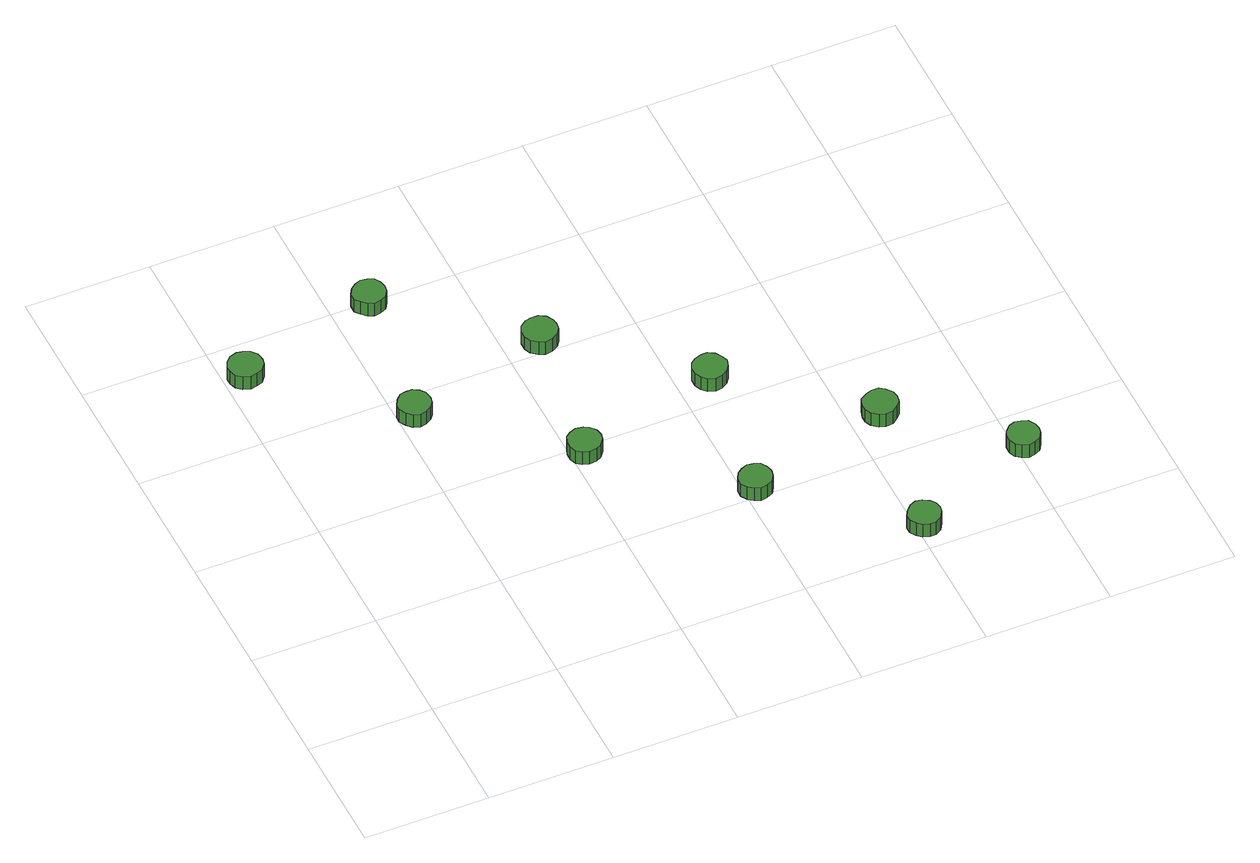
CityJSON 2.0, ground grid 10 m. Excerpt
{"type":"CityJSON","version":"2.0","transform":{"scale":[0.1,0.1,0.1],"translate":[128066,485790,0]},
"CityObjects":{
"tree1":{"type":"SolitaryVegetationObject","attributes":{"function":"something"},"geometry":[{"type":"MultiSurface","lod":"1","boundaries":[[[0,1,2,3,4,5,6,7,8,9,10,11,12,13,14]],[[15,16,17,18,19,20,21,22,23,24,25,26,27,28,29]],[[0,29,28,1]],[[1,28,27,2]],[[2,27,26,3]],[[3,26,25,4]],[[4,25,24,5]],[[5,24,23,6]],[[6,23,22,7]],[[7,22,21,8]],[[8,21,20,9]],[[9,20,19,10]],[[10,19,18,11]],[[11,18,17,12]],[[12,17,16,13]],[[13,16,15,14]],[[14,15,29,0]]]}]},
"tree2":{"type":"SolitaryVegetationObject","attributes":{"function":"something"},"geometry":[{"type":"MultiSurface","lod":"1","boundaries":[[[30,31,32,33,34,35,36,37,38,39,40,41,42,43,44]],[[45,46,47,48,49,50,51,52,53,54,55,56,57,58,59]],[[30,59,58,31]],[[31,58,57,32]],[[32,57,56,33]],[[33,56,55,34]],[[34,55,54,35]],[[35,54,53,36]],[[36,53,52,37]],[[37,52,51,38]],[[38,51,50,39]],[[39,50,49,40]],[[40,49,48,41]],[[41,48,47,42]],[[42,47,46,43]],[[43,46,45,44]],[[44,45,59,30]]]}]},
"tree3":{"type":"SolitaryVegetationObject","attributes":{"function":"something"},"geometry":[{"type":"MultiSurface","lod":"1","boundaries":[[[60,61,62,63,64,65,66,67,68,69,70,71,72,73,74]],[[75,76,77,78,79,80,81,82,83,84,85,86,87,88,89]],[[60,89,88,61]],[[61,88,87,62]],[[62,87,86,63]],[[63,86,85,64]],[[64,85,84,65]],[[65,84,83,66]],[[66,83,82,67]],[[67,82,81,68]],[[68,81,80,69]],[[69,80,79,70]],[[70,79,78,71]],[[71,78,77,72]],[[72,77,76,73]],[[73,76,75,74]],[[74,75,89,60]]]}]},
"tree4":{"type":"SolitaryVegetationObject","attributes":{"function":"something"},"geometry":[{"type":"MultiSurface","lod":"1","boundaries":[[[90,91,92,93,94,95,96,97,98,99,100,101,102,103,104]],[[105,106,107,108,109,110,111,112,113,114,115,116,117,118,119]],[[90,119,118,91]],[[91,118,117,92]],[[92,117,116,93]],[[93,116,115,94]],[[94,115,114,95]],[[95,114,113,96]],[[96,113,112,97]],[[97,112,111,98]],[[98,111,110,99]],[[99,110,109,100]],[[100,109,108,101]],[[101,108,107,102]],[[102,107,106,103]],[[103,106,105,104]],[[104,105,119,90]]]}]},
"tree5":{"type":"SolitaryVegetationObject","attributes":{"function":"something"},"geometry":[{"type":"MultiSurface","lod":"1","boundaries":[[[120,121,122,123,124,125,126,127,128,129,130,131,132,133,134]],[[135,136,137,138,139,140,141,142,143,144,145,146,147,148,149]],[[120,149,148,121]],[[121,148,147,122]],[[122,147,146,123]],[[123,146,145,124]],[[124,145,144,125]],[[125,144,143,126]],[[126,143,142,127]],[[127,142,141,128]],[[128,141,140,129]],[[129,140,139,130]],[[130,139,138,131]],[[131,138,137,132]],[[132,137,136,133]],[[133,136,135,134]],[[134,135,149,120]]]}]},
"tree6":{"type":"SolitaryVegetationObject","attributes":{"function":"something"},"geometry":[{"type":"MultiSurface","lod":"1","boundaries":[[[150,151,152,153,154,155,156,157,158,159,160,161,162,163,164]],[[165,166,167,168,169,170,171,172,173,174,175,176,177,178,179]],[[150,179,178,151]],[[151,178,177,152]],[[152,177,176,153]],[[153,176,175,154]],[[154,175,174,155]],[[155,174,173,156]],[[156,173,172,157]],[[157,172,171,158]],[[158,171,170,159]],[[159,170,169,160]],[[160,169,168,161]],[[161,168,167,162]],[[162,167,166,163]],[[163,166,165,164]],[[164,165,179,150]]]}]},
"tree7":{"type":"SolitaryVegetationObject","attributes":{"function":"something"},"geometry":[{"type":"MultiSurface","lod":"1","boundaries":[[[180,181,182,183,184,185,186,187,188,189,190,191,192,193,194]],[[195,196,197,198,199,200,201,202,203,204,205,206,207,208,209]],[[180,209,208,181]],[[181,208,207,182]],[[182,207,206,183]],[[183,206,205,184]],[[184,205,204,185]],[[185,204,203,186]],[[186,203,202,187]],[[187,202,201,188]],[[188,201,200,189]],[[189,200,199,190]],[[190,199,198,191]],[[191,198,197,192]],[[192,197,196,193]],[[193,196,195,194]],[[194,195,209,180]]]}]},
"tree8":{"type":"SolitaryVegetationObject","attributes":{"function":"something"},"geometry":[{"type":"MultiSurface","lod":"1","boundaries":[[[210,211,212,213,214,215,216,217,218,219,220,221,222,223,224]],[[225,226,227,228,229,230,231,232,233,234,235,236,237,238,239]],[[210,239,238,211]],[[211,238,237,212]],[[212,237,236,213]],[[213,236,235,214]],[[214,235,234,215]],[[215,234,233,216]],[[216,233,232,217]],[[217,232,231,218]],[[218,231,230,219]],[[219,230,229,220]],[[220,229,228,221]],[[221,228,227,222]],[[222,227,226,223]],[[223,226,225,224]],[[224,225,239,210]]]}]},
"tree9":{"type":"SolitaryVegetationObject","attributes":{"function":"something"},"geometry":[{"type":"MultiSurface","lod":"1","boundaries":[[[240,241,242,243,244,245,246,247,248,249,250,251,252,253,254]],[[255,256,257,258,259,260,261,262,263,264,265,266,267,268,269]],[[240,269,268,241]],[[241,268,267,242]],[[242,267,266,243]],[[243,266,265,244]],[[244,265,264,245]],[[245,264,263,246]],[[246,263,262,247]],[[247,262,261,248]],[[248,261,260,249]],[[249,260,259,250]],[[250,259,258,251]],[[251,258,257,252]],[[252,257,256,253]],[[253,256,255,254]],[[254,255,269,240]]]}]},
"tree10":{"type":"SolitaryVegetationObject","attributes":{"function":"something"},"geometry":[{"type":"MultiSurface","lod":"1","boundaries":[[[270,271,272,273,274,275,276,277,278,279,280,281,282,283,284]],[[285,286,287,288,289,290,291,292,293,294,295,296,297,298,299]],[[270,299,298,271]],[[271,298,297,272]],[[272,297,296,273]],[[273,296,295,274]],[[274,295,294,275]],[[275,294,293,276]],[[276,293,292,277]],[[277,292,291,278]],[[278,291,290,279]],[[279,290,289,280]],[[280,289,288,281]],[[281,288,287,282]],[[282,287,286,283]],[[283,286,285,284]],[[284,285,299,270]]]}]}
},
"vertices":[
[30,366,19],[29,372,19],[25,377,19],[20,379,19],[15,380,19],[9,378,19],[5,374,19],[3,369,19],[3,364,19],[5,359,19],[9,355,19],[15,353,19],[20,354,19],[25,356,19],[29,361,19],[29,361,6],[25,356,6],[20,354,6],[15,353,6],[9,355,6],[5,359,6],[3,364,6],[3,369,6],[5,374,6],[9,378,6],[15,380,6],[20,379,6],[25,377,6],[29,372,6],[30,366,6],
[126,280,18],[125,286,18],[122,290,18],[117,293,18],[112,293,18],[107,292,18],[103,288,18],[100,283,18],[100,278,18],[103,273,18],[107,269,18],[112,267,18],[117,268,18],[122,271,18],[125,275,18],[125,275,5],[122,271,5],[117,268,5],[112,267,5],[107,269,5],[103,273,5],[100,278,5],[100,283,5],[103,288,5],[107,292,5],[112,293,5],[117,293,5],[122,290,5],[125,286,5],[126,280,5],
[143,398,18],[142,403,18],[139,408,18],[134,410,18],[129,411,18],[124,409,18],[120,406,18],[117,401,18],[117,395,18],[120,391,18],[124,387,18],[129,385,18],[134,386,18],[139,388,18],[142,393,18],[142,393,5],[139,388,5],[134,386,5],[129,385,5],[124,387,5],[120,391,5],[117,395,5],[117,401,5],[120,406,5],[124,409,5],[129,411,5],[134,410,5],[139,408,5],[142,403,5],[143,398,5],
[224,194,18],[223,199,18],[219,204,18],[215,206,18],[209,207,18],[204,205,18],[200,202,18],[198,197,18],[198,191,18],[200,186,18],[204,183,18],[209,181,18],[215,182,18],[219,184,18],[223,189,18],[223,189,5],[219,184,5],[215,182,5],[209,181,5],[204,183,5],[200,186,5],[198,191,5],[198,197,5],[200,202,5],[204,205,5],[209,207,5],[215,206,5],[219,204,5],[223,199,5],[224,194,5],
[242,312,17],[241,317,17],[238,322,17],[233,325,17],[227,325,17],[222,324,17],[217,320,17],[215,315,17],[215,309,17],[217,304,17],[222,300,17],[227,298,17],[233,299,17],[238,302,17],[241,306,17],[241,306,4],[238,302,4],[233,299,4],[227,298,4],[222,300,4],[217,304,4],[215,309,4],[215,315,4],[217,320,4],[222,324,4],[227,325,4],[233,325,4],[238,322,4],[241,317,4],[242,312,4],
[322,108,18],[321,113,18],[318,118,18],[313,120,18],[308,121,18],[303,119,18],[299,116,18],[296,111,18],[296,105,18],[299,100,18],[303,97,18],[308,95,18],[313,96,18],[318,98,18],[321,103,18],[321,103,5],[318,98,5],[313,96,5],[308,95,5],[303,97,5],[299,100,5],[296,105,5],[296,111,5],[299,116,5],[303,119,5],[308,121,5],[313,120,5],[318,118,5],[321,113,5],[322,108,5],
[340,226,17],[338,231,17],[335,236,17],[330,239,17],[325,239,17],[319,237,17],[315,234,17],[313,229,17],[313,223,17],[315,218,17],[319,214,17],[325,212,17],[330,213,17],[335,216,17],[338,220,17],[338,220,4],[335,216,4],[330,213,4],[325,212,4],[319,214,4],[315,218,4],[313,223,4],[313,229,4],[315,234,4],[319,237,4],[325,239,4],[330,239,4],[335,236,4],[338,231,4],[340,226,4],
[419,23,18],[418,28,18],[415,32,18],[410,35,18],[405,36,18],[400,34,18],[396,30,18],[393,25,18],[393,20,18],[396,15,18],[400,12,18],[405,10,18],[410,10,18],[415,13,18],[418,18,18],[418,18,5],[415,13,5],[410,10,5],[405,10,5],[400,12,5],[396,15,5],[393,20,5],[393,25,5],[396,30,5],[400,34,5],[405,36,5],[410,35,5],[415,32,5],[418,28,5],[419,23,5],
[438,141,17],[437,146,17],[433,151,17],[429,154,17],[423,154,17],[418,152,17],[413,149,17],[411,143,17],[411,138,17],[413,133,17],[418,129,17],[423,127,17],[429,128,17],[433,131,17],[437,135,17],[437,135,4],[433,131,4],[429,128,4],[423,127,4],[418,129,4],[413,133,4],[411,138,4],[411,143,4],[413,149,4],[418,152,4],[423,154,4],[429,154,4],[433,151,4],[437,146,4],[438,141,4],
[519,68,17],[518,73,17],[515,78,17],[510,80,17],[505,81,17],[500,79,17],[496,75,17],[494,71,17],[494,65,17],[496,60,17],[500,57,17],[505,55,17],[510,56,17],[515,58,17],[518,63,17],[518,63,4],[515,58,4],[510,56,4],[505,55,4],[500,57,4],[496,60,4],[494,65,4],[494,71,4],[496,75,4],[500,79,4],[505,81,4],[510,80,4],[515,78,4],[518,73,4],[519,68,4]
]}
